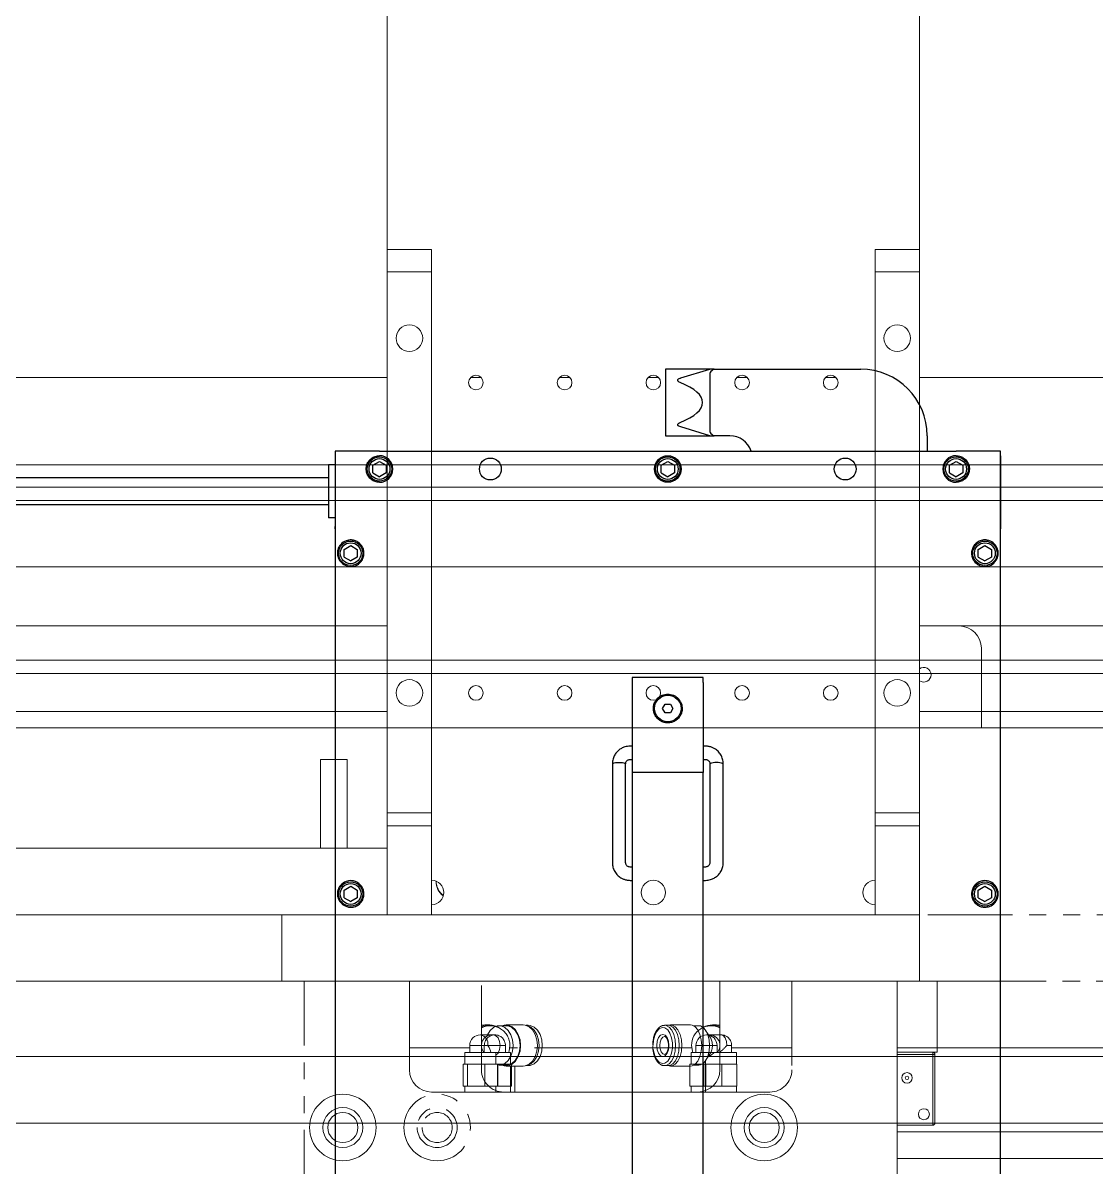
# Model space of a CAD drawing. Extents: x 500 to 100500, y -14500 to 21140.
# Drawn here: x 8061.8 to 8303.8, y -2501 to -2243 of the extents above; entities that cross this region are included whole.
import ezdxf

# ---------------------------------------------------------------- set-up
doc = ezdxf.new("R2010")
doc.units = 0
for name, pattern in [('CENTER', [10.16, 6.35, -1.27, 1.27, -1.27]), ('PHANTOM', [12.7, 6.35, -1.27, 1.27, -1.27, 1.27, -1.27]), ('SLD-Solid', [0])]:
    doc.linetypes.add(name, pattern=pattern)
doc.layers.get('0').update_dxf_attribs({"linetype": 'CONTINUOUS'})
doc.layers.add('Center', color=1, linetype='CENTER')
doc.layers.add('D', color=7, linetype='CONTINUOUS')
doc.layers.add('MODEL', color=7, linetype='SLD-Solid', lineweight=15)

# ---------------------------------------------------------------- blocks, each defined once
blk = doc.blocks.new('KZXCVASDF123')
at = {"color": 7, "linetype": 'Continuous', "lineweight": 18}
for p, q in [((-57059.57, -66462.67, 21.36), (-56255.07, -66462.67, 21.36)), ((-56273.07, -66467.67, 21.36), (-57059.57, -66467.67, 21.36)), ((-57059.57, -66470.67, 21.36), (-56268.07, -66470.67, 21.36)), ((-58754.07, -66485.67, 21.36), (-56215.07, -66485.67, 21.36)), ((-58754.07, -66506.67, 21.36), (-56215.07, -66506.67, 21.36)), ((-58754.07, -66509.67, 21.36), (-56215.07, -66509.67, 21.36))]:
    blk.add_line(p, q, dxfattribs=at)
blk = doc.blocks.new('KSLIDER')
at = {"color": 60, "linetype": 'PHANTOM', "lineweight": 18, "ltscale": 3}
for p, q in [((-53462.52, -64851.89, 21.36), (-52802.52, -64851.89, 21.36)), ((-52802.52, -64851.89, 21.36), (-52802.52, -64866.89, 21.36)), ((-53462.52, -64866.89, 21.36), (-52802.52, -64866.89, 21.36)), ((-52917.52, -64866.89, 21.36), (-53347.52, -64866.89, 21.36)), ((-52917.52, -64866.89, 21.36), (-52917.52, -64886.89, 21.36)), ((-52847.52, -64886.89, 21.36), (-52847.52, -64866.89, 21.36)), ((-52807.52, -64866.89, 21.36), (-52847.52, -64866.89, 21.36)), ((-52807.52, -65071.89, 21.36), (-52807.52, -64866.89, 21.36)), ((-52895.39, -64876.94, 21.36), (-52896.51, -64876.94, 21.36)), ((-52890.16, -64876.74, 21.36), (-52894.66, -64876.74, 21.36)), ((-52888.82, -64876.84, 21.36), (-52889.66, -64876.84, 21.36)), ((-52849.15, -64876.94, 21.36), (-52849.52, -64876.94, 21.36)), ((-52848.25, -64876.74, 21.36), (-52849.15, -64876.74, 21.36)), ((-52898.71, -64878.99, 21.36), (-52901.52, -64878.99, 21.36)), ((-52898.06, -64877.98, 21.36), (-52899.07, -64879.55, 21.36)), ((-52849.86, -64878.99, 21.36), (-52850.52, -64878.99, 21.36)), ((-52917.52, -64881.89, 21.36), (-52903.92, -64881.89, 21.36)), ((-52903.92, -64881.39, 21.36), (-52903.92, -64882.96, 21.36)), ((-52903.92, -64881.39, 21.36), (-52902.82, -64881.39, 21.36)), ((-52886.14, -64881.89, 21.36), (-52853.87, -64881.89, 21.36)), ((-52852.92, -64881.39, 21.36), (-52852.92, -64882.96, 21.36)), ((-52852.92, -64881.39, 21.36), (-52848.15, -64881.39, 21.36)), ((-52848.12, -64882.96, 21.36), (-52848.12, -64881.79, 21.36)), ((-52917.52, -64883.89, 21.36), (-52905.02, -64883.89, 21.36)), ((-52905.02, -64882.96, 21.36), (-52905.02, -64885.59, 21.36)), ((-52905.02, -64882.96, 21.36), (-52899.98, -64882.96, 21.36)), ((-52899.07, -64883.23, 21.36), (-52898.06, -64884.79, 21.36)), ((-52898.02, -64885.59, 21.36), (-52898.02, -64884.87, 21.36)), ((-52886.57, -64883.89, 21.36), (-52854.02, -64883.89, 21.36)), ((-52854.02, -64882.96, 21.36), (-52854.02, -64885.59, 21.36)), ((-52854.02, -64882.96, 21.36), (-52847.52, -64882.96, 21.36)), ((-52905.11, -64885.59, 21.36), (-52905.11, -64890.59, 21.36)), ((-52905.11, -64885.59, 21.36), (-52903.41, -64885.59, 21.36)), ((-52903.41, -64885.59, 21.36), (-52901.71, -64885.59, 21.36)), ((-52901.71, -64885.59, 21.36), (-52901.71, -64890.59, 21.36)), ((-52901.71, -64885.59, 21.36), (-52899.91, -64885.59, 21.36)), ((-52899.91, -64885.59, 21.36), (-52898.12, -64885.59, 21.36)), ((-52898.12, -64885.59, 21.36), (-52898.12, -64890.59, 21.36)), ((-52898.12, -64885.59, 21.36), (-52898.02, -64885.59, 21.36)), ((-52898.02, -64885.59, 21.36), (-52897.92, -64885.59, 21.36)), ((-52897.92, -64885.59, 21.36), (-52897.92, -64890.59, 21.36)), ((-52896.51, -64885.84, 21.36), (-52895.39, -64885.84, 21.36)), ((-52894.66, -64886.04, 21.36), (-52890.16, -64886.04, 21.36)), ((-52889.66, -64885.94, 21.36), (-52888.82, -64885.94, 21.36)), ((-52854.31, -64885.59, 21.36), (-52854.31, -64890.59, 21.36)), ((-52854.31, -64885.59, 21.36), (-52852.75, -64885.59, 21.36)), ((-52852.75, -64885.59, 21.36), (-52851.2, -64885.59, 21.36)), ((-52851.2, -64885.59, 21.36), (-52851.2, -64890.59, 21.36)), ((-52851.2, -64885.59, 21.36), (-52849.3, -64885.59, 21.36)), ((-52849.3, -64885.59, 21.36), (-52847.52, -64885.59, 21.36)), ((-52912.52, -64891.89, 21.36), (-52852.52, -64891.89, 21.36)), ((-52905.11, -64890.59, 21.36), (-52903.41, -64890.59, 21.36)), ((-52905.02, -64890.59, 21.36), (-52905.02, -64891.89, 21.36)), ((-52903.41, -64890.59, 21.36), (-52901.71, -64890.59, 21.36)), ((-52901.71, -64890.59, 21.36), (-52899.91, -64890.59, 21.36)), ((-52899.91, -64890.59, 21.36), (-52898.12, -64890.59, 21.36)), ((-52898.12, -64890.59, 21.36), (-52898.02, -64890.59, 21.36)), ((-52898.02, -64891.89, 21.36), (-52898.02, -64890.59, 21.36)), ((-52898.02, -64890.59, 21.36), (-52897.92, -64890.59, 21.36)), ((-52854.31, -64890.59, 21.36), (-52852.75, -64890.59, 21.36)), ((-52854.02, -64890.59, 21.36), (-52854.02, -64891.89, 21.36)), ((-52852.75, -64890.59, 21.36), (-52851.2, -64890.59, 21.36)), ((-52851.2, -64890.59, 21.36), (-52849.3, -64890.59, 21.36)), ((-52849.3, -64890.59, 21.36), (-52849.15, -64890.59, 21.36))]:
    blk.add_line(p, q, dxfattribs=at)
at = {"color": 60, "linetype": 'PHANTOM', "lineweight": 18, "ltscale": 3, "elevation": 21.36, "flags": 128}
for points in [[(-52896.51, -64876.94), (-52896.86, -64876.98), (-52897.51, -64877.34), (-52898.09, -64878.03), (-52898.54, -64878.98), (-52898.82, -64880.14), (-52898.92, -64881.39), (-52898.82, -64882.64), (-52898.54, -64883.79), (-52898.09, -64884.75), (-52897.51, -64885.44), (-52896.86, -64885.79), (-52896.51, -64885.84)], [(-52894.66, -64886.04), (-52895.02, -64885.99), (-52895.71, -64885.62), (-52896.31, -64884.9), (-52896.78, -64883.9), (-52897.08, -64882.7), (-52897.18, -64881.39), (-52897.08, -64880.08), (-52896.78, -64878.88), (-52896.31, -64877.87), (-52895.71, -64877.16), (-52895.02, -64876.79), (-52894.66, -64876.74)], [(-52889.65, -64876.84), (-52889.81, -64876.79), (-52890.52, -64876.79), (-52891.21, -64877.16), (-52891.81, -64877.87), (-52892.28, -64878.88), (-52892.58, -64880.08), (-52892.68, -64881.39), (-52892.58, -64882.7), (-52892.28, -64883.9), (-52891.81, -64884.9), (-52891.21, -64885.62), (-52890.52, -64885.99), (-52889.81, -64885.99), (-52889.65, -64885.94)], [(-52889.66, -64876.84), (-52890.01, -64876.89), (-52890.68, -64877.25), (-52891.27, -64877.95), (-52891.73, -64878.93), (-52892.02, -64880.11), (-52892.12, -64881.39), (-52892.02, -64882.67), (-52891.73, -64883.85), (-52891.27, -64884.83), (-52890.68, -64885.53), (-52890.01, -64885.89), (-52889.66, -64885.94)], [(-52888.8, -64876.84), (-52889.17, -64876.89), (-52889.84, -64877.25), (-52890.43, -64877.95), (-52890.89, -64878.93), (-52891.18, -64880.11), (-52891.28, -64881.39), (-52891.18, -64882.67), (-52890.89, -64883.85), (-52890.43, -64884.83), (-52889.84, -64885.53), (-52889.17, -64885.89), (-52888.78, -64885.94)], [(-52886.21, -64881.39), (-52886.3, -64880.2), (-52886.59, -64879.11), (-52887.03, -64878.22), (-52887.6, -64877.62), (-52888.24, -64877.35), (-52888.89, -64877.44), (-52889.5, -64877.88), (-52890.01, -64878.63), (-52890.37, -64879.63), (-52890.57, -64880.79), (-52890.57, -64881.99), (-52890.37, -64883.15), (-52890.01, -64884.14), (-52889.5, -64884.9), (-52888.89, -64885.34), (-52888.24, -64885.43), (-52887.6, -64885.16), (-52887.03, -64884.56), (-52886.59, -64883.67), (-52886.3, -64882.58), (-52886.21, -64881.39)], [(-52849.15, -64876.94), (-52848.52, -64876.98), (-52847.52, -64877.26)], [(-52848.25, -64876.74), (-52847.59, -64876.79), (-52847.52, -64876.8)], [(-52901.52, -64878.99), (-52902.01, -64879.17), (-52902.43, -64879.69), (-52902.72, -64880.47), (-52902.82, -64881.39)], [(-52889.75, -64881.39), (-52889.65, -64880.43), (-52889.36, -64879.62), (-52888.92, -64879.08), (-52888.4, -64878.89), (-52887.88, -64879.08), (-52887.44, -64879.62), (-52887.15, -64880.43), (-52887.05, -64881.39), (-52887.15, -64882.35), (-52887.44, -64883.16), (-52887.88, -64883.7), (-52888.4, -64883.89), (-52888.92, -64883.7), (-52889.36, -64883.16), (-52889.65, -64882.35), (-52889.75, -64881.39)], [(-52888.83, -64883.39), (-52888.82, -64883.39), (-52888.41, -64883.24), (-52888.05, -64882.8), (-52887.82, -64882.15), (-52887.74, -64881.39), (-52887.82, -64880.62), (-52888.05, -64879.97), (-52888.41, -64879.54), (-52888.81, -64879.39)], [(-52853.62, -64882.96), (-52853.72, -64882.64), (-52853.9, -64881.39)], [(-52848.07, -64882.96), (-52847.67, -64882.31), (-52847.52, -64881.71)]]:
    blk.add_lwpolyline(points, dxfattribs=at)
at = {"color": 60, "linetype": 'PHANTOM', "lineweight": 18, "ltscale": 3}
for radius in [7.5, 4.5, 3.4]:
    blk.add_circle((-52837.52, -64899.89, 21.36), radius, dxfattribs=at)
for centre, radius, start, end in [((-52849.51, -64881.33, 21.36), 4.39, 62.9042, 180.7166), ((-52849.15, -64881.27, 21.36), 4.53, 68.9176, 124.6271), ((-52901.52, -64881.39, 21.36), 2.4, 90, 180), ((-52895.97, -64881.39, 21.36), 3.61, 149.4095, 210.5905), ((-52850.52, -64881.39, 21.36), 2.4, 90, 180), ((-52850.53, -64881.37, 21.36), 2.38, 359.5917, 89.5858), ((-52849.88, -64881.37, 21.36), 2.38, 7.3417, 89.6245), ((-52912.52, -64886.89, 21.36), 5, 180, 270), ((-52852.52, -64886.89, 21.36), 5, 270, 0)]:
    blk.add_arc(centre, radius, start, end, dxfattribs=at)
for centre, major_axis, ratio, start_param, end_param in [((-52901.52, -64881.39, 21.36), (-2.3, 2.3), 0.294032, 1.284824, 1.997904), ((-52850.52, -64881.39, 21.36), (1.83, -1.83), 0.843822, 0.700897, 0.8699)]:
    blk.add_ellipse(centre, major_axis=major_axis, ratio=ratio, start_param=start_param, end_param=end_param, dxfattribs=at)
for points, knots in [([(-52886.25, -64880.13, 21.36), (-52886.28, -64879.96, 21.36), (-52886.35, -64879.39, 21.36), (-52886.67, -64878.54, 21.36), (-52887.18, -64877.67, 21.36), (-52887.82, -64877.11, 21.36), (-52888.39, -64876.83, 21.36), (-52888.71, -64876.87, 21.36), (-52888.8, -64876.88, 21.36)], [0, 0, 0, 0, 0.096209, 0.310517, 0.527579, 0.747869, 0.933466, 1, 1, 1, 1]), ([(-52889.67, -64881.39, 21.36), (-52889.67, -64881.25, 21.36), (-52889.66, -64880.86, 21.36), (-52889.53, -64880.26, 21.36), (-52889.28, -64879.71, 21.36), (-52889, -64879.44, 21.36), (-52888.89, -64879.37, 21.36), (-52888.82, -64879.39, 21.36), (-52888.81, -64879.4, 21.36)], [0, 0, 0, 0, 0.119673, 0.340457, 0.558857, 0.765899, 0.97103, 1, 1, 1, 1]), ([(-52886.13, -64881.39, 21.36), (-52886.13, -64881.18, 21.36), (-52886.13, -64880.75, 21.36), (-52886.21, -64880.34, 21.36), (-52886.25, -64880.13, 21.36)], [0, 0, 0, 0, 0.489829, 1, 1, 1, 1]), ([(-52888.83, -64883.37, 21.36), (-52888.86, -64883.38, 21.36), (-52888.95, -64883.38, 21.36), (-52889.2, -64883.17, 21.36), (-52889.46, -64882.71, 21.36), (-52889.64, -64882.07, 21.36), (-52889.66, -64881.61, 21.36), (-52889.67, -64881.39, 21.36)], [0, 0, 0, 0, 0.169915, 0.37508, 0.592389, 0.804509, 1, 1, 1, 1]), ([(-52888.77, -64885.9, 21.36), (-52888.63, -64885.9, 21.36), (-52888.25, -64885.91, 21.36), (-52887.67, -64885.57, 21.36), (-52887.09, -64884.98, 21.36), (-52886.61, -64884.13, 21.36), (-52886.28, -64883.08, 21.36), (-52886.15, -64882.17, 21.36), (-52886.13, -64881.66, 21.36), (-52886.13, -64881.54, 21.36)], [0, 0, 0, 0, 0.089403, 0.249439, 0.413851, 0.588786, 0.76807, 0.946721, 1, 1, 1, 1]), ([(-52899.98, -64882.96, 21.36), (-52899.98, -64882.97, 21.36), (-52899.78, -64883.18, 21.36), (-52899.4, -64883.5, 21.36), (-52898.89, -64883.77, 21.36), (-52898.67, -64883.76, 21.36), (-52898.59, -64883.76, 21.36)], [0, 0, 0, 0, 0.014158, 0.429537, 0.773183, 1, 1, 1, 1])]:
    blk.add_open_spline(points, degree=3, knots=knots, dxfattribs=at)
blk = doc.blocks.new('KASDADS')
at = {"layer": 'MODEL', "color": 4}
for p, q in [((-51722.52, -66099.89, 21.36), (-51722.52, -66201.89, 21.36)), ((-51602.52, -66201.89, 21.36), (-51602.52, -66099.89, 21.36)), ((-51722.52, -66201.89, 21.36), (-51712.52, -66201.89, 21.36)), ((-51722.52, -66206.89, 21.36), (-51722.52, -66201.89, 21.36)), ((-51712.52, -66201.89, 21.36), (-51712.52, -66206.89, 21.36)), ((-51612.52, -66201.89, 21.36), (-51602.52, -66201.89, 21.36)), ((-51612.52, -66206.89, 21.36), (-51612.52, -66201.89, 21.36)), ((-51602.52, -66201.89, 21.36), (-51602.52, -66206.89, 21.36)), ((-51712.52, -66206.89, 21.36), (-51722.52, -66206.89, 21.36)), ((-51722.52, -66206.89, 21.36), (-51722.52, -66328.89, 21.36)), ((-51712.52, -66206.89, 21.36), (-51712.52, -66328.89, 21.36)), ((-51602.52, -66206.89, 21.36), (-51612.52, -66206.89, 21.36)), ((-51612.52, -66206.89, 21.36), (-51612.52, -66328.89, 21.36)), ((-51602.52, -66206.89, 21.36), (-51602.52, -66328.89, 21.36)), ((-51722.52, -66230.79, 21.36), (-52174.86, -66230.79, 21.36)), ((-51701.29, -66230.79, 21.36), (-51703.74, -66230.79, 21.36)), ((-51681.29, -66230.79, 21.36), (-51683.74, -66230.79, 21.36)), ((-51661.29, -66230.79, 21.36), (-51663.74, -66230.79, 21.36)), ((-51641.29, -66230.79, 21.36), (-51643.74, -66230.79, 21.36)), ((-51621.29, -66230.79, 21.36), (-51623.74, -66230.79, 21.36)), ((-51621.29, -66230.79, 21.36), (-51623.74, -66230.79, 21.36)), ((-51206.16, -66230.79, 21.36), (-51602.52, -66230.79, 21.36)), ((-52842.52, -66286.79, 21.36), (-51722.52, -66286.79, 21.36)), ((-51602.52, -66286.79, 21.36), (-51051.16, -66286.79, 21.36)), ((-51593.56, -66286.79, 21.36), (-51602.52, -66286.79, 21.36)), ((-51588.56, -66291.79, 21.36), (-51588.56, -66306.05, 21.36)), ((-52842.52, -66306.05, 21.36), (-51722.52, -66306.05, 21.36)), ((-51588.56, -66306.05, 21.36), (-51602.52, -66306.05, 21.36)), ((-51588.56, -66306.05, 21.36), (-51588.56, -66309.79, 21.36)), ((-51588.56, -66306.05, 21.36), (-51046.16, -66306.05, 21.36)), ((-52199.86, -66309.79, 21.36), (-51722.52, -66309.79, 21.36)), ((-51602.52, -66309.79, 21.36), (-51949.86, -66309.79, 21.36)), ((-51884.66, -66309.79, 21.36), (-51239.16, -66309.79, 21.36)), ((-51588.56, -66309.79, 21.36), (-51602.52, -66309.79, 21.36)), ((-51731.54, -66316.89, 21.36), (-51737.54, -66316.89, 21.36)), ((-51737.54, -66316.89, 21.36), (-51737.54, -66336.89, 21.36)), ((-51731.54, -66316.89, 21.36), (-51731.54, -66336.89, 21.36)), ((-51722.52, -66328.89, 21.36), (-51712.52, -66328.89, 21.36)), ((-51722.52, -66331.89, 21.36), (-51722.52, -66328.89, 21.36)), ((-51712.52, -66328.89, 21.36), (-51712.52, -66331.89, 21.36)), ((-51612.52, -66328.89, 21.36), (-51602.52, -66328.89, 21.36)), ((-51612.52, -66331.89, 21.36), (-51612.52, -66328.89, 21.36)), ((-51602.52, -66328.89, 21.36), (-51602.52, -66331.89, 21.36)), ((-51712.52, -66331.89, 21.36), (-51722.52, -66331.89, 21.36)), ((-51722.52, -66351.89, 21.36), (-51722.52, -66331.89, 21.36)), ((-51712.52, -66351.89, 21.36), (-51712.52, -66331.89, 21.36)), ((-51602.52, -66331.89, 21.36), (-51612.52, -66331.89, 21.36)), ((-51612.52, -66351.89, 21.36), (-51612.52, -66331.89, 21.36)), ((-51602.52, -66351.89, 21.36), (-51602.52, -66331.89, 21.36)), ((-51722.52, -66336.89, 21.36), (-52162.52, -66336.89, 21.36)), ((-52262.52, -66351.89, 21.36), (-51602.52, -66351.89, 21.36)), ((-51722.52, -66351.89, 21.36), (-51712.52, -66351.89, 21.36)), ((-51612.52, -66351.89, 21.36), (-51602.52, -66351.89, 21.36)), ((-51602.52, -66351.89, 21.36), (-51602.52, -66366.89, 21.36)), ((-52262.52, -66366.89, 21.36), (-51602.52, -66366.89, 21.36)), ((-51717.52, -66366.89, 21.36), (-52147.52, -66366.89, 21.36)), ((-51717.52, -66366.89, 21.36), (-51717.52, -66386.89, 21.36)), ((-51647.52, -66386.89, 21.36), (-51647.52, -66366.89, 21.36)), ((-51607.52, -66366.89, 21.36), (-51647.52, -66366.89, 21.36)), ((-51607.52, -66571.89, 21.36), (-51607.52, -66366.89, 21.36)), ((-51602.52, -66366.89, 21.36), (-51598.52, -66366.89, 21.36)), ((-51598.52, -66366.89, 21.36), (-51598.52, -66382.89, 21.36)), ((-51691.89, -66376.74, 21.36), (-51695.7, -66376.74, 21.36)), ((-51648.25, -66376.74, 21.36), (-51649.15, -66376.74, 21.36)), ((-51698.73, -66378.99, 21.36), (-51701.52, -66378.99, 21.36)), ((-51695.7, -66376.94, 21.36), (-51697.27, -66376.94, 21.36)), ((-51690.74, -66376.84, 21.36), (-51691.21, -66376.84, 21.36)), ((-51649.86, -66378.99, 21.36), (-51650.52, -66378.99, 21.36)), ((-51649.15, -66376.94, 21.36), (-51649.52, -66376.94, 21.36)), ((-51717.52, -66381.89, 21.36), (-51703.92, -66381.89, 21.36)), ((-51703.92, -66381.39, 21.36), (-51703.92, -66382.96, 21.36)), ((-51703.92, -66381.39, 21.36), (-51699.83, -66381.39, 21.36)), ((-51687.58, -66381.89, 21.36), (-51653.87, -66381.89, 21.36)), ((-51652.92, -66381.39, 21.36), (-51652.92, -66382.96, 21.36)), ((-51652.92, -66381.39, 21.36), (-51648.15, -66381.39, 21.36)), ((-51648.12, -66382.96, 21.36), (-51648.12, -66381.79, 21.36)), ((-51607.52, -66381.89, 21.36), (-51323.02, -66381.89, 21.36)), ((-51928.52, -66383.89, 21.36), (-51334.02, -66383.89, 21.36)), ((-51599.02, -66383.89, 21.36), (-51894.71, -66383.89, 21.36)), ((-51717.52, -66383.89, 21.36), (-51705.02, -66383.89, 21.36)), ((-51705.02, -66382.96, 21.36), (-51705.02, -66385.59, 21.36)), ((-51705.02, -66382.96, 21.36), (-51698.02, -66382.96, 21.36)), ((-51698.02, -66385.59, 21.36), (-51698.02, -66382.96, 21.36)), ((-51688.08, -66383.89, 21.36), (-51654.02, -66383.89, 21.36)), ((-51654.02, -66382.96, 21.36), (-51654.02, -66385.59, 21.36)), ((-51654.02, -66382.96, 21.36), (-51647.52, -66382.96, 21.36)), ((-51598.52, -66382.89, 21.36), (-51607.52, -66382.89, 21.36)), ((-51599.52, -66383.39, 21.36), (-51607.52, -66383.39, 21.36)), ((-51599.52, -66383.39, 21.36), (-51599.52, -66382.89, 21.36)), ((-51599.52, -66398.89, 21.36), (-51599.52, -66383.39, 21.36)), ((-51599.02, -66383.39, 21.36), (-51599.52, -66383.39, 21.36)), ((-51599.02, -66383.39, 21.36), (-51599.02, -66398.89, 21.36)), ((-51705.41, -66385.59, 21.36), (-51705.41, -66390.59, 21.36)), ((-51705.41, -66385.59, 21.36), (-51704.9, -66385.59, 21.36)), ((-51704.9, -66385.59, 21.36), (-51704.4, -66385.59, 21.36)), ((-51704.4, -66385.59, 21.36), (-51704.4, -66390.59, 21.36)), ((-51704.4, -66385.59, 21.36), (-51702.45, -66385.59, 21.36)), ((-51702.45, -66385.59, 21.36), (-51700.5, -66385.59, 21.36)), ((-51700.5, -66385.59, 21.36), (-51700.5, -66390.59, 21.36)), ((-51700.5, -66385.59, 21.36), (-51699.06, -66385.59, 21.36)), ((-51699.06, -66385.59, 21.36), (-51697.62, -66385.59, 21.36)), ((-51697.62, -66385.59, 21.36), (-51697.62, -66390.59, 21.36)), ((-51697.27, -66385.84, 21.36), (-51695.7, -66385.84, 21.36)), ((-51695.7, -66386.04, 21.36), (-51691.89, -66386.04, 21.36)), ((-51694.71, -66386.04, 21.36), (-51694.71, -66391.89, 21.36)), ((-51693.71, -66391.89, 21.36), (-51693.71, -66386.04, 21.36)), ((-51691.21, -66385.94, 21.36), (-51690.74, -66385.94, 21.36)), ((-51654.31, -66385.59, 21.36), (-51654.31, -66390.59, 21.36)), ((-51654.31, -66385.59, 21.36), (-51652.75, -66385.59, 21.36)), ((-51652.75, -66385.59, 21.36), (-51651.2, -66385.59, 21.36)), ((-51651.2, -66385.59, 21.36), (-51651.2, -66390.59, 21.36)), ((-51651.2, -66385.59, 21.36), (-51649.3, -66385.59, 21.36)), ((-51649.3, -66385.59, 21.36), (-51647.52, -66385.59, 21.36)), ((-51712.52, -66391.89, 21.36), (-51652.52, -66391.89, 21.36)), ((-51705.41, -66390.59, 21.36), (-51704.9, -66390.59, 21.36)), ((-51705.02, -66390.59, 21.36), (-51705.02, -66391.89, 21.36)), ((-51704.9, -66390.59, 21.36), (-51704.4, -66390.59, 21.36)), ((-51704.4, -66390.59, 21.36), (-51702.45, -66390.59, 21.36)), ((-51702.45, -66390.59, 21.36), (-51700.5, -66390.59, 21.36)), ((-51700.5, -66390.59, 21.36), (-51699.06, -66390.59, 21.36)), ((-51699.06, -66390.59, 21.36), (-51697.62, -66390.59, 21.36)), ((-51698.02, -66391.89, 21.36), (-51698.02, -66390.59, 21.36)), ((-51654.31, -66390.59, 21.36), (-51652.75, -66390.59, 21.36)), ((-51654.02, -66390.59, 21.36), (-51654.02, -66391.89, 21.36)), ((-51652.75, -66390.59, 21.36), (-51651.2, -66390.59, 21.36)), ((-51651.2, -66390.59, 21.36), (-51649.3, -66390.59, 21.36)), ((-51649.3, -66390.59, 21.36), (-51649.15, -66390.59, 21.36)), ((-51362.33, -66398.89, 21.36), (-51928.52, -66398.89, 21.36)), ((-51894.71, -66398.89, 21.36), (-51599.02, -66398.89, 21.36)), ((-51607.52, -66398.89, 21.36), (-51599.52, -66398.89, 21.36)), ((-51599.52, -66399.39, 21.36), (-51607.52, -66399.39, 21.36)), ((-51599.52, -66398.89, 21.36), (-51599.52, -66399.39, 21.36)), ((-51599.52, -66398.89, 21.36), (-51599.02, -66398.89, 21.36)), ((-51607.52, -66400.89, 21.36), (-51364.83, -66400.89, 21.36)), ((-51033.02, -66406.89, 21.36), (-51607.52, -66406.89, 21.36))]:
    blk.add_line(p, q, dxfattribs=at)
at = {"layer": 'MODEL', "color": 4, "elevation": 21.36, "flags": 128}
for points in [[(-51696.65, -66385.84), (-51696.17, -66385.99), (-51695.24, -66385.99), (-51694.35, -66385.62), (-51693.57, -66384.9), (-51692.96, -66383.9), (-51692.58, -66382.7), (-51692.44, -66381.39), (-51692.58, -66380.08), (-51692.96, -66378.88), (-51693.57, -66377.87), (-51694.35, -66377.16), (-51695.24, -66376.79), (-51696.17, -66376.79), (-51696.65, -66376.94)], [(-51691.89, -66376.74), (-51691.42, -66376.79), (-51690.53, -66377.16), (-51689.75, -66377.87), (-51689.14, -66378.88), (-51688.76, -66380.08), (-51688.63, -66381.39), (-51688.76, -66382.7), (-51689.14, -66383.9), (-51689.75, -66384.9), (-51690.53, -66385.62), (-51691.42, -66385.99), (-51691.89, -66386.04)], [(-51648.25, -66376.74), (-51647.59, -66376.79), (-51647.52, -66376.8)], [(-51699.9, -66378.99), (-51699.9, -66378.98), (-51699.31, -66378.03), (-51698.57, -66377.34), (-51697.72, -66376.98), (-51696.83, -66376.98), (-51695.98, -66377.34), (-51695.23, -66378.03), (-51694.65, -66378.98), (-51694.28, -66380.14), (-51694.15, -66381.39), (-51694.28, -66382.64), (-51694.65, -66383.79), (-51695.23, -66384.75), (-51695.98, -66385.44), (-51696.83, -66385.79), (-51697.62, -66385.81)], [(-51698.02, -66383.56), (-51697.54, -66383.09), (-51697.18, -66382.31), (-51697.05, -66381.39), (-51697.18, -66380.47), (-51697.54, -66379.69), (-51698.09, -66379.17), (-51698.73, -66378.99)], [(-51695.7, -66376.94), (-51695.26, -66376.98), (-51694.41, -66377.34), (-51693.66, -66378.03), (-51693.08, -66378.98), (-51692.71, -66380.14), (-51692.58, -66381.39), (-51692.71, -66382.64), (-51693.08, -66383.79), (-51693.66, -66384.75), (-51694.41, -66385.44), (-51695.26, -66385.79), (-51695.7, -66385.84)], [(-51691.14, -66376.86), (-51691, -66376.89), (-51690.13, -66377.25), (-51689.37, -66377.95), (-51688.78, -66378.93), (-51688.4, -66380.11), (-51688.27, -66381.39), (-51688.4, -66382.67), (-51688.78, -66383.85), (-51689.37, -66384.83), (-51690.13, -66385.53), (-51691, -66385.89), (-51691.14, -66385.92)], [(-51690.74, -66376.84), (-51690.29, -66376.89), (-51689.42, -66377.25), (-51688.66, -66377.95), (-51688.06, -66378.93), (-51687.69, -66380.11), (-51687.56, -66381.39), (-51687.69, -66382.67), (-51688.06, -66383.85), (-51688.66, -66384.83), (-51689.42, -66385.53), (-51690.29, -66385.89), (-51690.74, -66385.94)], [(-51649.15, -66376.94), (-51648.52, -66376.98), (-51647.52, -66377.26)], [(-51653.62, -66382.96), (-51653.72, -66382.64), (-51653.9, -66381.39)], [(-51648.07, -66382.96), (-51647.67, -66382.31), (-51647.52, -66381.71)]]:
    blk.add_lwpolyline(points, dxfattribs=at)
at = {"layer": 'MODEL', "color": 4}
for centre, radius in [((-51717.52, -66221.89, 21.36), 3), ((-51607.52, -66221.89, 21.36), 3), ((-51702.52, -66231.89, 21.36), 1.65), ((-51682.52, -66231.89, 21.36), 1.65), ((-51662.52, -66231.89, 21.36), 1.65), ((-51642.52, -66231.89, 21.36), 1.65), ((-51622.52, -66231.89, 21.36), 1.65), ((-51717.52, -66301.89, 21.36), 3), ((-51607.52, -66301.89, 21.36), 3), ((-51702.52, -66301.89, 21.36), 1.65), ((-51682.52, -66301.89, 21.36), 1.65), ((-51662.52, -66301.89, 21.36), 1.65), ((-51642.52, -66301.89, 21.36), 1.65), ((-51622.52, -66301.89, 21.36), 1.65), ((-51662.52, -66346.89, 21.36), 2.75), ((-51605.32, -66388.69, 21.36), 1.18), ((-51605.32, -66388.69, 21.36), 0.383), ((-51732.52, -66399.89, 21.36), 7.5), ((-51637.52, -66399.89, 21.36), 7.5), ((-51732.52, -66399.89, 21.36), 4.5), ((-51732.52, -66399.89, 21.36), 3.4), ((-51637.52, -66399.89, 21.36), 4.5), ((-51637.52, -66399.89, 21.36), 3.4), ((-51601.52, -66396.89, 21.36), 1.25)]:
    blk.add_circle(centre, radius, dxfattribs=at)
for centre, radius, start, end in [((-51593.56, -66291.79, 21.36), 5, 0, 90), ((-51601.56, -66297.79, 21.36), 1.65, 0, 125.4509), ((-51601.56, -66297.79, 21.36), 1.65, 234.5491, 0), ((-51712.52, -66346.89, 21.36), 2.75, 270, 90), ((-51707.52, -66344.39, 21.36), 4, 179.1183, 234.0118), ((-51707.52, -66344.39, 21.36), 3.95, 179.3971, 233.733), ((-51612.52, -66346.89, 21.36), 2.75, 90, 180), ((-51612.52, -66346.89, 21.36), 2.75, 180, 270), ((-51649.15, -66381.27, 21.36), 4.53, 68.9173, 124.6274), ((-51701.52, -66381.39, 21.36), 2.4, 90, 180), ((-51701.95, -66381.08, 21.36), 2.14, 351.7957, 78.2509), ((-51649.51, -66381.33, 21.36), 4.39, 62.9041, 180.7168), ((-51650.52, -66381.39, 21.36), 2.4, 90, 180), ((-51650.53, -66381.37, 21.36), 2.38, 359.5915, 89.586), ((-51649.88, -66381.37, 21.36), 2.38, 7.3415, 89.6244), ((-51599.52, -66383.39, 21.36), 0.5, 0, 90), ((-51712.52, -66386.89, 21.36), 5, 180, 270), ((-51652.52, -66386.89, 21.36), 5, 270, 0), ((-51599.52, -66398.89, 21.36), 0.5, 270, 0)]:
    blk.add_arc(centre, radius, start, end, dxfattribs=at)
for centre, major_axis, ratio, start_param, end_param in [((-51701.52, -66381.39, 21.36), (-2.22, 2.22), 0.409032, 3.611041, 4.324121), ((-51650.52, -66381.39, 21.36), (-1.83, 1.83), 0.843822, 3.842489, 4.011492)]:
    blk.add_ellipse(centre, major_axis=major_axis, ratio=ratio, start_param=start_param, end_param=end_param, dxfattribs=at)
blk = doc.blocks.new('KJVision F 2')
at = {"color": 3, "linetype": 'Continuous', "lineweight": 25}
for p, q in [((-5638.72, -76464.69, -96.77), (-5648.72, -76464.69, -96.77)), ((-5648.72, -76464.69, -96.77), (-5648.72, -76479.69, -96.77)), ((-5645.3, -76466.66, -96.77), (-5638.72, -76464.69, -96.77)), ((-5637.8, -76464.69, -96.77), (-5638.72, -76464.69, -96.77)), ((-5638.72, -76465.64, -96.77), (-5638.72, -76478.73, -96.77)), ((-5637.8, -76464.69, -96.77), (-5604.72, -76464.69, -96.77)), ((-5638.72, -76479.69, -96.77), (-5645.3, -76477.71, -96.77)), ((-5648.72, -76479.69, -96.77), (-5638.72, -76479.69, -96.77)), ((-5638.72, -76479.69, -96.77), (-5637.8, -76479.69, -96.77)), ((-5634.22, -76479.69, -96.77), (-5637.8, -76479.69, -96.77)), ((-5589.72, -76479.69, -96.77), (-5589.72, -76483.19, -96.77)), ((-5723.22, -76483.19, -96.77), (-5723.22, -76759.69, -96.77)), ((-5713.22, -76483.19, -96.77), (-5723.22, -76483.19, -96.77)), ((-5723.22, -76483.19, -96.77), (-5723.22, -76484.19, -96.77)), ((-5723.22, -76483.19, -96.77), (-5723.22, -76483.19, -96.77)), ((-5713.22, -76483.19, -96.77), (-5583.22, -76483.19, -96.77)), ((-5573.22, -76483.19, -96.77), (-5583.22, -76483.19, -96.77)), ((-5573.22, -76759.69, -96.77), (-5573.22, -76483.19, -96.77)), ((-5724.72, -76486.19, -96.77), (-5723.22, -76486.19, -96.77)), ((-5724.72, -76486.19, -96.77), (-5724.72, -76498.19, -96.77)), ((-5723.22, -76484.19, -96.77), (-5723.22, -76484.19, -96.77)), ((-5723.22, -76484.19, -96.77), (-5723.22, -76484.19, -96.77)), ((-5723.22, -76484.19, -96.77), (-5723.22, -76500.19, -96.77)), ((-5714.72, -76486.32, -96.77), (-5713.22, -76485.46, -96.77)), ((-5714.72, -76488.05, -96.77), (-5714.72, -76486.32, -96.77)), ((-5713.22, -76485.46, -96.77), (-5711.72, -76486.32, -96.77)), ((-5711.72, -76486.32, -96.77), (-5711.72, -76488.05, -96.77)), ((-5649.72, -76486.32, -96.77), (-5648.22, -76485.46, -96.77)), ((-5649.72, -76488.05, -96.77), (-5649.72, -76486.32, -96.77)), ((-5648.22, -76485.46, -96.77), (-5646.72, -76486.32, -96.77)), ((-5646.72, -76486.32, -96.77), (-5646.72, -76488.05, -96.77)), ((-5584.72, -76486.32, -96.77), (-5583.22, -76485.46, -96.77)), ((-5584.72, -76488.05, -96.77), (-5584.72, -76486.32, -96.77)), ((-5583.22, -76485.46, -96.77), (-5581.72, -76486.32, -96.77)), ((-5581.72, -76486.32, -96.77), (-5581.72, -76488.05, -96.77)), ((-5573.22, -76484.19, -96.77), (-5573.22, -76484.19, -96.77)), ((-5573.22, -76484.19, -96.77), (-5573.22, -76484.19, -96.77)), ((-5573.22, -76484.19, -96.77), (-5573.22, -76500.19, -96.77)), ((-5714.72, -76488.05, -96.77), (-5713.22, -76488.92, -96.77)), ((-5711.72, -76488.05, -96.77), (-5713.22, -76488.92, -96.77)), ((-5649.72, -76488.05, -96.77), (-5648.22, -76488.92, -96.77)), ((-5646.72, -76488.05, -96.77), (-5648.22, -76488.92, -96.77)), ((-5584.72, -76488.05, -96.77), (-5583.22, -76488.92, -96.77)), ((-5581.72, -76488.05, -96.77), (-5583.22, -76488.92, -96.77)), ((-5724.72, -76489.19, -96.77), (-5824.72, -76489.19, -96.77)), ((-5824.72, -76495.19, -96.77), (-5724.72, -76495.19, -96.77)), ((-5723.22, -76498.19, -96.77), (-5724.72, -76498.19, -96.77)), ((-5723.22, -76500.19, -96.77), (-5723.22, -76500.19, -96.77)), ((-5723.22, -76500.69, -96.77), (-5723.22, -76500.19, -96.77)), ((-5723.22, -76500.69, -96.77), (-5723.22, -76742.19, -96.77)), ((-5723.22, -76500.69, -96.77), (-5723.22, -76500.69, -96.77)), ((-5573.22, -76500.19, -96.77), (-5573.22, -76500.19, -96.77)), ((-5573.22, -76500.19, -96.77), (-5573.22, -76500.69, -96.77)), ((-5573.22, -76500.69, -96.77), (-5573.22, -76500.69, -96.77)), ((-5573.22, -76742.19, -96.77), (-5573.22, -76500.69, -96.77)), ((-5721.22, -76505.32, -96.77), (-5719.72, -76504.46, -96.77)), ((-5719.72, -76504.46, -96.77), (-5718.22, -76505.32, -96.77)), ((-5578.22, -76505.32, -96.77), (-5576.72, -76504.46, -96.77)), ((-5576.72, -76504.46, -96.77), (-5575.22, -76505.32, -96.77)), ((-5721.22, -76507.05, -96.77), (-5721.22, -76505.32, -96.77)), ((-5721.22, -76507.05, -96.77), (-5719.72, -76507.92, -96.77)), ((-5718.22, -76507.05, -96.77), (-5719.72, -76507.92, -96.77)), ((-5718.22, -76505.32, -96.77), (-5718.22, -76507.05, -96.77)), ((-5578.22, -76507.05, -96.77), (-5578.22, -76505.32, -96.77)), ((-5578.22, -76507.05, -96.77), (-5576.72, -76507.92, -96.77)), ((-5575.22, -76507.05, -96.77), (-5576.72, -76507.92, -96.77)), ((-5575.22, -76505.32, -96.77), (-5575.22, -76507.05, -96.77)), ((-5640.22, -76534.19, -96.77), (-5656.22, -76534.19, -96.77)), ((-5656.22, -76534.19, -96.77), (-5656.22, -76535.31, -96.77)), ((-5656.22, -76535.31, -96.77), (-5656.22, -76543.35, -96.77)), ((-5640.22, -76535.31, -96.77), (-5640.22, -76534.19, -96.77)), ((-5640.22, -76535.31, -96.77), (-5640.22, -76543.35, -96.77)), ((-5649.38, -76541.19, -96.77), (-5648.8, -76540.19, -96.77)), ((-5648.8, -76540.19, -96.77), (-5647.64, -76540.19, -96.77)), ((-5647.64, -76540.19, -96.77), (-5647.07, -76541.19, -96.77)), ((-5656.22, -76543.35, -96.77), (-5656.22, -76552.35, -96.77)), ((-5648.8, -76542.19, -96.77), (-5649.38, -76541.19, -96.77)), ((-5647.64, -76542.19, -96.77), (-5648.8, -76542.19, -96.77)), ((-5647.07, -76541.19, -96.77), (-5647.64, -76542.19, -96.77)), ((-5640.22, -76543.35, -96.77), (-5640.22, -76552.35, -96.77)), ((-5656.22, -76549.69, -96.77), (-5656.72, -76549.69, -96.77)), ((-5639.72, -76549.69, -96.77), (-5640.22, -76549.69, -96.77)), ((-5660.72, -76553.67, -96.77), (-5660.72, -76575.97, -96.77)), ((-5657.72, -76575.97, -96.77), (-5657.72, -76553.67, -96.77)), ((-5656.72, -76552.69, -96.77), (-5656.22, -76552.69, -96.77)), ((-5656.22, -76552.35, -96.77), (-5656.22, -76555.53, -96.77)), ((-5640.22, -76552.35, -96.77), (-5640.22, -76555.53, -96.77)), ((-5640.22, -76552.69, -96.77), (-5639.72, -76552.69, -96.77)), ((-5638.72, -76553.67, -96.77), (-5638.72, -76575.97, -96.77)), ((-5635.72, -76575.97, -96.77), (-5635.72, -76553.67, -96.77)), ((-5656.22, -76555.53, -96.77), (-5656.22, -76555.64, -96.77)), ((-5640.22, -76555.64, -96.77), (-5656.22, -76555.64, -96.77)), ((-5640.22, -76555.64, -96.77), (-5656.22, -76555.64, -96.77)), ((-5656.22, -76555.64, -96.77), (-5656.22, -76686.05, -96.77)), ((-5656.22, -76555.64, -96.77), (-5656.22, -76555.64, -96.77)), ((-5640.22, -76555.53, -96.77), (-5640.22, -76555.64, -96.77)), ((-5640.22, -76686.05, -96.77), (-5640.22, -76555.64, -96.77)), ((-5640.22, -76555.64, -96.77), (-5640.22, -76555.64, -96.77)), ((-5656.22, -76576.95, -96.77), (-5656.72, -76576.95, -96.77)), ((-5639.72, -76576.95, -96.77), (-5640.22, -76576.95, -96.77)), ((-5721.22, -76582.15, -96.77), (-5719.72, -76581.29, -96.77)), ((-5719.72, -76581.29, -96.77), (-5718.22, -76582.15, -96.77)), ((-5656.72, -76579.95, -96.77), (-5656.22, -76579.95, -96.77)), ((-5640.22, -76579.95, -96.77), (-5639.72, -76579.95, -96.77)), ((-5578.22, -76582.15, -96.77), (-5576.72, -76581.29, -96.77)), ((-5576.72, -76581.29, -96.77), (-5575.22, -76582.15, -96.77)), ((-5721.22, -76583.89, -96.77), (-5721.22, -76582.15, -96.77)), ((-5721.22, -76583.89, -96.77), (-5719.72, -76584.75, -96.77)), ((-5718.22, -76583.89, -96.77), (-5719.72, -76584.75, -96.77)), ((-5718.22, -76582.15, -96.77), (-5718.22, -76583.89, -96.77)), ((-5578.22, -76583.89, -96.77), (-5578.22, -76582.15, -96.77)), ((-5578.22, -76583.89, -96.77), (-5576.72, -76584.75, -96.77)), ((-5575.22, -76583.89, -96.77), (-5576.72, -76584.75, -96.77)), ((-5575.22, -76582.15, -96.77), (-5575.22, -76583.89, -96.77))]:
    blk.add_line(p, q, dxfattribs=at)
for centre, radius in [((-5713.22, -76487.19, -96.77), 2.75), ((-5713.22, -76487.19, -96.77), 2.35), ((-5688.22, -76487.19, -96.77), 2.46), ((-5648.22, -76487.19, -96.77), 3), ((-5648.22, -76487.19, -96.77), 2.75), ((-5648.22, -76487.19, -96.77), 2.35), ((-5608.22, -76487.19, -96.77), 2.46), ((-5583.22, -76487.19, -96.77), 2.75), ((-5583.22, -76487.19, -96.77), 2.35), ((-5719.72, -76506.19, -96.77), 2.75), ((-5719.72, -76506.19, -96.77), 2.35), ((-5576.72, -76506.19, -96.77), 2.75), ((-5576.72, -76506.19, -96.77), 2.35), ((-5648.22, -76541.19, -96.77), 3), ((-5719.72, -76583.02, -96.77), 2.75), ((-5719.72, -76583.02, -96.77), 2.35), ((-5576.72, -76583.02, -96.77), 2.75), ((-5576.72, -76583.02, -96.77), 2.35)]:
    blk.add_circle(centre, radius, dxfattribs=at)
for centre, radius, start, end in [((-5604.72, -76479.69, -96.77), 15, 0, 90), ((-5634.22, -76484.69, -96.77), 5, 17.4576, 90), ((-5713.22, -76487.19, -96.77), 3, 270, 90), ((-5583.22, -76487.19, -96.77), 3, 90, 270), ((-5659.22, -76558.15, -96.77), 4.73, 71.5197, 108.4803), ((-5637.22, -76557.41, -96.77), 4.03, 68.1644, 111.8356)]:
    blk.add_arc(centre, radius, start, end, dxfattribs=at)
for centre, major_axis, ratio, start_param, end_param in [((-5635.24, -76464.69, -96.77), (-3.47, -1.04), 0.276172, 5.456456, 6.200522), ((-5665.39, -76472.19, -96.77), (25, 0), 0.3, 5.635669, 6.930702), ((-5635.24, -76479.69, -96.77), (3.47, -1.04), 0.276172, 3.224256, 3.968322)]:
    blk.add_ellipse(centre, major_axis=major_axis, ratio=ratio, start_param=start_param, end_param=end_param, dxfattribs=at)
for points, knots in [([(-5645.45, -76467.66, -96.77), (-5645.56, -76467.61, -96.77), (-5645.74, -76467.53, -96.77), (-5645.91, -76467.38, -96.77), (-5645.98, -76467.25, -96.77), (-5645.98, -76467.12, -96.77), (-5645.92, -76466.99, -96.77), (-5645.75, -76466.84, -96.77), (-5645.53, -76466.73, -96.77), (-5645.35, -76466.68, -96.77), (-5645.3, -76466.66, -96.77)], [0, 0, 0, 0, 0.206741, 0.313093, 0.402259, 0.491974, 0.570823, 0.694188, 0.90907, 1, 1, 1, 1]), ([(-5645.3, -76477.71, -96.77), (-5645.45, -76477.66, -96.77), (-5645.66, -76477.59, -96.77), (-5645.88, -76477.43, -96.77), (-5645.97, -76477.31, -96.77), (-5645.99, -76477.18, -96.77), (-5645.95, -76477.05, -96.77), (-5645.82, -76476.9, -96.77), (-5645.64, -76476.79, -96.77), (-5645.5, -76476.73, -96.77), (-5645.45, -76476.71, -96.77)], [0, 0, 0, 0, 0.26378, 0.372207, 0.481516, 0.561593, 0.641713, 0.746692, 0.915274, 1, 1, 1, 1]), ([(-5713.22, -76490.19, -96.77), (-5713.55, -76490.16, -96.77), (-5714.21, -76490.09, -96.77), (-5715.09, -76489.6, -96.77), (-5715.78, -76488.86, -96.77), (-5716.19, -76487.92, -96.77), (-5716.26, -76486.91, -96.77), (-5716.01, -76485.94, -96.77), (-5715.46, -76485.11, -96.77), (-5714.66, -76484.49, -96.77), (-5713.86, -76484.22, -96.77), (-5713.37, -76484.19, -96.77), (-5713.22, -76484.19, -96.77)], [0, 0, 0, 0, 0.104157, 0.20821, 0.314967, 0.424079, 0.530103, 0.632333, 0.736, 0.843986, 0.952648, 1, 1, 1, 1]), ([(-5583.22, -76484.19, -96.77), (-5582.89, -76484.22, -96.77), (-5582.23, -76484.28, -96.77), (-5581.35, -76484.77, -96.77), (-5580.66, -76485.51, -96.77), (-5580.25, -76486.45, -96.77), (-5580.18, -76487.47, -96.77), (-5580.43, -76488.43, -96.77), (-5580.98, -76489.26, -96.77), (-5581.78, -76489.88, -96.77), (-5582.58, -76490.16, -96.77), (-5583.07, -76490.18, -96.77), (-5583.22, -76490.19, -96.77)], [0, 0, 0, 0, 0.104157, 0.20821, 0.314967, 0.424079, 0.530103, 0.632333, 0.736, 0.843986, 0.952648, 1, 1, 1, 1]), ([(-5721.59, -76508.53, -96.77), (-5721.9, -76508.22, -96.77), (-5722.34, -76507.79, -96.77), (-5722.62, -76507, -96.77), (-5722.71, -76506.51, -96.77), (-5722.73, -76506.13, -96.77), (-5722.7, -76505.76, -96.77), (-5722.61, -76505.33, -96.77), (-5722.39, -76504.76, -96.77), (-5721.87, -76503.99, -96.77), (-5720.94, -76503.33, -96.77), (-5719.71, -76503.12, -96.77), (-5718.69, -76503.32, -96.77), (-5717.88, -76503.76, -96.77), (-5717.23, -76504.42, -96.77), (-5716.81, -76505.28, -96.77), (-5716.67, -76506.23, -96.77), (-5716.84, -76507.21, -96.77), (-5717.35, -76508.14, -96.77), (-5718.18, -76508.84, -96.77), (-5719.21, -76509.21, -96.77), (-5720.47, -76509.21, -96.77), (-5721.17, -76508.79, -96.77), (-5721.59, -76508.53, -96.77)], [0, 0, 0, 0, 0.087908, 0.1243727, 0.1433489, 0.1579927, 0.1725788, 0.1918674, 0.2230663, 0.2769971, 0.3744226, 0.4463081, 0.493478, 0.5360369, 0.5768432, 0.6172193, 0.6576235, 0.6986551, 0.7425444, 0.792969, 0.8431141, 0.9039171, 1, 1, 1, 1]), ([(-5576.75, -76509.19, -96.77), (-5576.8, -76509.19, -96.77), (-5577.13, -76509.18, -96.77), (-5577.76, -76509.05, -96.77), (-5578.57, -76508.61, -96.77), (-5579.21, -76507.94, -96.77), (-5579.64, -76507.09, -96.77), (-5579.77, -76506.13, -96.77), (-5579.6, -76505.15, -96.77), (-5579.08, -76504.23, -96.77), (-5578.25, -76503.53, -96.77), (-5577.22, -76503.16, -96.77), (-5575.97, -76503.18, -96.77), (-5574.81, -76503.75, -96.77), (-5574.12, -76504.59, -96.77), (-5573.82, -76505.36, -96.77), (-5573.73, -76505.85, -96.77), (-5573.72, -76506.23, -96.77), (-5573.74, -76506.6, -96.77), (-5573.83, -76507.04, -96.77), (-5574.05, -76507.6, -96.77), (-5574.57, -76508.37, -96.77), (-5575.45, -76509.04, -96.77), (-5576.38, -76509.15, -96.77), (-5576.75, -76509.19, -96.77)], [0, 0, 0, 0, 0.008757, 0.055858, 0.098385, 0.139178, 0.179548, 0.219949, 0.260989, 0.304924, 0.355451, 0.405696, 0.466715, 0.561872, 0.648774, 0.685814, 0.704959, 0.719609, 0.734204, 0.752465, 0.785531, 0.837283, 0.935148, 1, 1, 1, 1]), ([(-5651.04, -76542.81, -96.77), (-5651.16, -76542.56, -96.77), (-5651.4, -76542.07, -96.77), (-5651.44, -76541.56, -96.77), (-5651.47, -76541.31, -96.77)], [0, 0, 0, 0, 0.488163, 1, 1, 1, 1]), ([(-5645.4, -76542.81, -96.77), (-5645.57, -76543.05, -96.77), (-5645.89, -76543.52, -96.77), (-5646.58, -76544.03, -96.77), (-5647.37, -76544.36, -96.77), (-5648.22, -76544.47, -96.77), (-5649.07, -76544.36, -96.77), (-5649.86, -76544.03, -96.77), (-5650.55, -76543.52, -96.77), (-5650.87, -76543.05, -96.77), (-5651.04, -76542.81, -96.77)], [0, 0, 0, 0, 0.133331, 0.2534728, 0.3787204, 0.5, 0.6212767, 0.7465272, 0.8666652, 1, 1, 1, 1]), ([(-5644.97, -76541.31, -96.77), (-5645, -76541.56, -96.77), (-5645.04, -76542.07, -96.77), (-5645.28, -76542.56, -96.77), (-5645.4, -76542.81, -96.77)], [0, 0, 0, 0, 0.5118374, 1, 1, 1, 1]), ([(-5656.72, -76549.69, -96.77), (-5657.11, -76549.72, -96.77), (-5657.66, -76549.76, -96.77), (-5658.42, -76550.04, -96.77), (-5659.03, -76550.38, -96.77), (-5659.68, -76550.94, -96.77), (-5660.23, -76551.67, -96.77), (-5660.59, -76552.58, -96.77), (-5660.76, -76553.28, -96.77), (-5660.71, -76553.64, -96.77), (-5660.71, -76553.67, -96.77)], [0, 0, 0, 0, 0.184878, 0.260662, 0.386977, 0.520427, 0.666208, 0.822244, 0.988747, 1, 1, 1, 1]), ([(-5635.73, -76553.66, -96.77), (-5635.75, -76553.31, -96.77), (-5635.8, -76552.61, -96.77), (-5636.23, -76551.64, -96.77), (-5636.85, -76550.84, -96.77), (-5637.54, -76550.3, -96.77), (-5638.22, -76549.96, -96.77), (-5638.93, -76549.73, -96.77), (-5639.44, -76549.7, -96.77), (-5639.72, -76549.69, -96.77)], [0, 0, 0, 0, 0.167291, 0.335561, 0.499874, 0.650412, 0.754317, 0.86515, 1, 1, 1, 1]), ([(-5657.7, -76553.66, -96.77), (-5657.71, -76553.6, -96.77), (-5657.72, -76553.42, -96.77), (-5657.59, -76553.15, -96.77), (-5657.39, -76552.93, -96.77), (-5657.17, -76552.78, -96.77), (-5656.95, -76552.7, -96.77), (-5656.8, -76552.69, -96.77), (-5656.72, -76552.69, -96.77)], [0, 0, 0, 0, 0.1217264, 0.3549398, 0.562753, 0.7059827, 0.8566131, 1, 1, 1, 1]), ([(-5639.72, -76552.69, -96.77), (-5639.59, -76552.7, -96.77), (-5639.41, -76552.72, -96.77), (-5639.17, -76552.84, -96.77), (-5638.99, -76552.98, -96.77), (-5638.82, -76553.21, -96.77), (-5638.72, -76553.45, -96.77), (-5638.73, -76553.61, -96.77), (-5638.74, -76553.67, -96.77)], [0, 0, 0, 0, 0.239241, 0.337881, 0.502341, 0.682122, 0.887314, 1, 1, 1, 1]), ([(-5660.71, -76575.97, -96.77), (-5660.69, -76576.32, -96.77), (-5660.64, -76577.02, -96.77), (-5660.22, -76577.99, -96.77), (-5659.6, -76578.79, -96.77), (-5658.9, -76579.34, -96.77), (-5658.22, -76579.68, -96.77), (-5657.52, -76579.9, -96.77), (-5657, -76579.93, -96.77), (-5656.72, -76579.95, -96.77)], [0, 0, 0, 0, 0.167303, 0.335571, 0.499881, 0.650417, 0.754321, 0.865152, 1, 1, 1, 1]), ([(-5656.72, -76576.95, -96.77), (-5656.85, -76576.93, -96.77), (-5657.03, -76576.91, -96.77), (-5657.27, -76576.8, -96.77), (-5657.45, -76576.65, -96.77), (-5657.62, -76576.43, -96.77), (-5657.72, -76576.18, -96.77), (-5657.71, -76576.02, -96.77), (-5657.7, -76575.97, -96.77)], [0, 0, 0, 0, 0.2392716, 0.3379242, 0.5024051, 0.6822085, 0.8874274, 1, 1, 1, 1]), ([(-5639.72, -76579.95, -96.77), (-5639.33, -76579.92, -96.77), (-5638.79, -76579.87, -96.77), (-5638.03, -76579.59, -96.77), (-5637.41, -76579.25, -96.77), (-5636.76, -76578.69, -96.77), (-5636.21, -76577.96, -96.77), (-5635.85, -76577.06, -96.77), (-5635.68, -76576.36, -96.77), (-5635.73, -76575.99, -96.77), (-5635.73, -76575.97, -96.77)], [0, 0, 0, 0, 0.184878, 0.260662, 0.386977, 0.520427, 0.666208, 0.822244, 0.988747, 1, 1, 1, 1]), ([(-5638.74, -76575.97, -96.77), (-5638.73, -76576.03, -96.77), (-5638.73, -76576.21, -96.77), (-5638.85, -76576.48, -96.77), (-5639.05, -76576.71, -96.77), (-5639.27, -76576.85, -96.77), (-5639.49, -76576.93, -96.77), (-5639.64, -76576.94, -96.77), (-5639.72, -76576.95, -96.77)], [0, 0, 0, 0, 0.121726, 0.35494, 0.562753, 0.705983, 0.856613, 1, 1, 1, 1]), ([(-5721.59, -76585.36, -96.77), (-5721.9, -76585.06, -96.77), (-5722.34, -76584.62, -96.77), (-5722.62, -76583.84, -96.77), (-5722.71, -76583.35, -96.77), (-5722.73, -76582.97, -96.77), (-5722.7, -76582.59, -96.77), (-5722.61, -76582.16, -96.77), (-5722.39, -76581.6, -96.77), (-5721.87, -76580.83, -96.77), (-5720.94, -76580.17, -96.77), (-5719.71, -76579.95, -96.77), (-5718.69, -76580.15, -96.77), (-5717.88, -76580.59, -96.77), (-5717.23, -76581.26, -96.77), (-5716.81, -76582.11, -96.77), (-5716.67, -76583.07, -96.77), (-5716.84, -76584.04, -96.77), (-5717.35, -76584.97, -96.77), (-5718.18, -76585.67, -96.77), (-5719.21, -76586.04, -96.77), (-5720.47, -76586.04, -96.77), (-5721.17, -76585.62, -96.77), (-5721.59, -76585.36, -96.77)], [0, 0, 0, 0, 0.087908, 0.124373, 0.143349, 0.157993, 0.172579, 0.191867, 0.223066, 0.276997, 0.374423, 0.446308, 0.493478, 0.536037, 0.576843, 0.617219, 0.657624, 0.698655, 0.742544, 0.792969, 0.843114, 0.903917, 1, 1, 1, 1]), ([(-5576.75, -76586.02, -96.77), (-5576.8, -76586.02, -96.77), (-5577.13, -76586.01, -96.77), (-5577.76, -76585.88, -96.77), (-5578.57, -76585.45, -96.77), (-5579.21, -76584.78, -96.77), (-5579.64, -76583.92, -96.77), (-5579.77, -76582.97, -96.77), (-5579.6, -76581.99, -96.77), (-5579.08, -76581.06, -96.77), (-5578.25, -76580.37, -96.77), (-5577.22, -76580, -96.77), (-5575.97, -76580.01, -96.77), (-5574.81, -76580.58, -96.77), (-5574.12, -76581.42, -96.77), (-5573.82, -76582.19, -96.77), (-5573.73, -76582.69, -96.77), (-5573.72, -76583.07, -96.77), (-5573.74, -76583.43, -96.77), (-5573.83, -76583.88, -96.77), (-5574.05, -76584.43, -96.77), (-5574.57, -76585.2, -96.77), (-5575.45, -76585.88, -96.77), (-5576.38, -76585.98, -96.77), (-5576.75, -76586.02, -96.77)], [0, 0, 0, 0, 0.0087568, 0.0558583, 0.0983847, 0.1391779, 0.1795479, 0.2199494, 0.2609889, 0.3049239, 0.3554509, 0.4056957, 0.4667145, 0.5618717, 0.6487742, 0.6858136, 0.7049587, 0.7196088, 0.7342042, 0.752465, 0.7855309, 0.8372825, 0.9351477, 1, 1, 1, 1])]:
    blk.add_open_spline(points, degree=3, knots=knots, dxfattribs=at)
blk.add_open_spline([(-5651.47, -76541.31, -96.77), (-5651.46, -76541.09, -96.77), (-5651.45, -76540.65, -96.77), (-5651.28, -76540.02, -96.77), (-5650.98, -76539.43, -96.77), (-5650.58, -76538.92, -96.77), (-5650.08, -76538.49, -96.77), (-5649.5, -76538.18, -96.77), (-5648.87, -76537.98, -96.77), (-5648.22, -76537.92, -96.77), (-5647.57, -76537.98, -96.77), (-5646.94, -76538.18, -96.77), (-5646.37, -76538.49, -96.77), (-5645.87, -76538.92, -96.77), (-5645.46, -76539.43, -96.77), (-5645.17, -76540.02, -96.77), (-5644.99, -76540.65, -96.77), (-5644.98, -76541.09, -96.77), (-5644.97, -76541.31, -96.77)], degree=3, dxfattribs=at)

msp = doc.modelspace()

# ---------------------------------------------------------------- block references
at = {"layer": 'Center'}
msp.add_blockref('KJVision F 2', (13855.47, 74143.58, 20.95), dxfattribs=at)
at = {"layer": 'D', "color": 1}
for name, p in [('KZXCVASDF123', (65071.07, 64119.97, -31.83)), ('KASDADS', (59866.51, 63907.78, -97.17))]:
    msp.add_blockref(name, p, dxfattribs=at)
at = {"layer": 'D', "color": 1, "xscale": -1}
msp.add_blockref('KSLIDER', (-44682.27, 62407.78, -162.52), dxfattribs=at)

doc.saveas('drawing.dxf')
